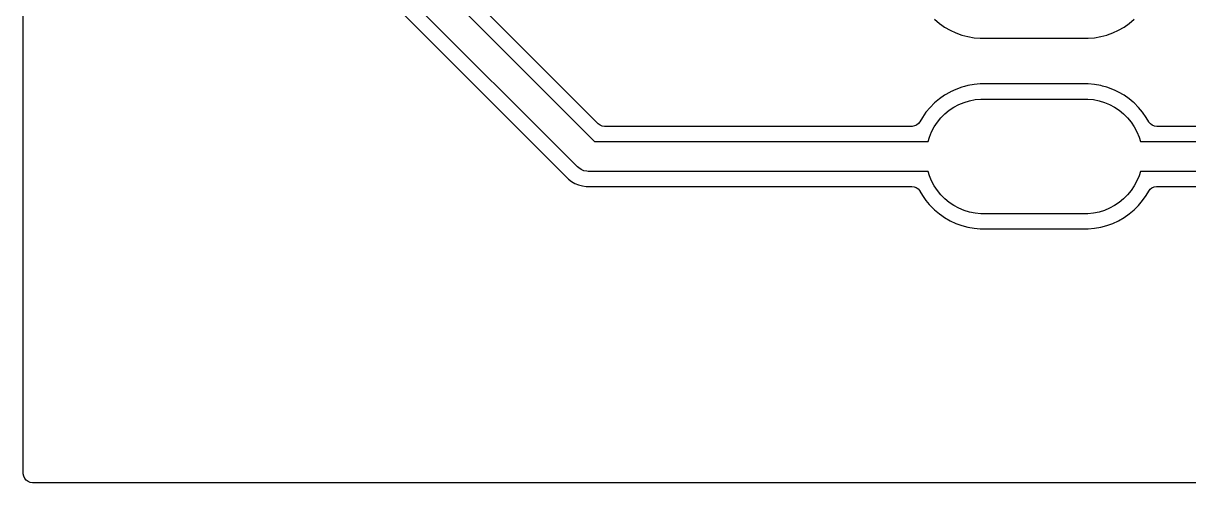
# Model space of a CAD drawing. Header units: millimetres. Extents: x 88 to 236, y -149 to -88.
# Drawn here: x 87.75 to 103.29, y -148.51 to -142.39 of the extents above; entities that cross this region are included whole.
import ezdxf

# ---------------------------------------------------------------- set-up
doc = ezdxf.new("R2010")
doc.units = ezdxf.units.MM
doc.layers.add('F.Cu', color=13, linetype='CONTINUOUS', true_color=0xc83434)

msp = doc.modelspace()

# ---------------------------------------------------------------- linework, layer by layer
at = {"layer": 'F.Cu', "linetype": 'CONTINUOUS'}
for p, q in [((87.7475, -148.386), (87.7475, -97.65375)), ((89, -137.597158), (95.362842, -143.96)), ((95.409574, -143.723181), (89.236819, -137.550426)), ((95.138579, -144.301421), (88.658579, -137.821421)), ((88.498248, -137.944642), (95.015359, -144.461753)), ((99.8971, -142.332523), (99.961673, -142.386707)), ((102.493319, -142.386713), (102.557904, -142.33252)), ((99.961673, -142.386707), (99.961677, -142.386709)), ((99.961677, -142.386709), (99.961681, -142.386713)), ((99.961681, -142.386713), (99.992927, -142.408591)), ((99.992927, -142.408591), (100.030725, -142.435058)), ((100.030725, -142.435058), (100.03073, -142.435061)), ((100.03073, -142.435061), (100.030743, -142.43507)), ((100.030743, -142.43507), (100.103757, -142.477225)), ((100.103757, -142.477225), (100.180161, -142.512853)), ((102.274833, -142.512856), (102.351243, -142.477225)), ((102.351243, -142.477225), (102.424257, -142.43507)), ((102.424257, -142.43507), (102.493319, -142.386713)), ((100.180161, -142.512853), (100.180178, -142.512861)), ((100.180178, -142.512861), (100.259372, -142.541684)), ((100.259372, -142.541684), (100.259375, -142.541684)), ((100.259375, -142.541684), (100.259392, -142.541691)), ((100.259392, -142.541691), (100.340828, -142.563512)), ((100.340828, -142.563512), (100.423857, -142.578152)), ((100.423857, -142.578152), (100.507843, -142.585499)), ((100.507843, -142.585499), (100.507844, -142.5855)), ((100.507844, -142.5855), (100.507845, -142.5855)), ((100.507845, -142.5855), (101.947156, -142.5855)), ((101.947156, -142.585499), (102.031143, -142.578152)), ((101.947156, -142.5855), (101.947156, -142.585499)), ((102.031143, -142.578152), (102.114172, -142.563512)), ((102.114172, -142.563512), (102.195608, -142.541691)), ((102.195608, -142.541691), (102.20498, -142.538279)), ((102.20498, -142.538279), (102.274821, -142.512861)), ((102.274821, -142.512861), (102.274826, -142.512858)), ((102.274826, -142.512858), (102.274833, -142.512856)), ((100.259372, -143.238315), (100.180178, -143.267138)), ((100.259386, -143.23831), (100.259372, -143.238315)), ((100.259392, -143.238309), (100.259386, -143.23831)), ((100.297184, -143.228182), (100.259392, -143.238309)), ((100.340826, -143.216488), (100.297184, -143.228182)), ((100.340833, -143.216487), (100.340826, -143.216488)), ((100.423853, -143.201848), (100.340833, -143.216487)), ((100.507844, -143.1945), (100.423853, -143.201848)), ((100.507845, -143.1945), (100.507844, -143.1945)), ((101.947155, -143.1945), (100.507845, -143.1945)), ((101.947156, -143.1945), (101.947155, -143.1945)), ((102.031147, -143.201848), (101.947156, -143.1945)), ((102.114166, -143.216487), (102.031145, -143.201848)), ((102.031145, -143.201848), (102.031147, -143.201848)), ((102.114173, -143.216488), (102.114166, -143.216487)), ((102.135994, -143.222335), (102.114173, -143.216488)), ((102.195608, -143.238309), (102.135994, -143.222335)), ((102.195616, -143.238312), (102.195608, -143.238309)), ((102.195627, -143.238315), (102.195616, -143.238312)), ((102.274821, -143.267138), (102.195627, -143.238315)), ((99.961673, -143.393292), (99.8971, -143.447476)), ((99.961676, -143.39329), (99.961673, -143.393292)), ((100.030725, -143.344941), (99.961676, -143.39329)), ((100.030742, -143.344931), (100.030725, -143.344941)), ((100.030743, -143.34493), (100.030742, -143.344931)), ((100.103757, -143.302775), (100.030743, -143.34493)), ((100.109704, -143.300001), (100.103757, -143.302775)), ((100.180161, -143.267146), (100.109704, -143.300001)), ((100.180178, -143.267138), (100.180161, -143.267146)), ((100.292279, -143.439719), (100.36412, -143.417926)), ((100.36412, -143.417926), (100.437751, -143.40328)), ((100.437751, -143.40328), (100.512463, -143.395921)), ((100.512463, -143.395921), (100.55, -143.395)), ((100.55, -143.395), (101.905, -143.395)), ((101.905, -143.395), (101.942537, -143.395921)), ((101.942537, -143.395921), (102.017249, -143.40328)), ((102.017249, -143.40328), (102.09088, -143.417926)), ((102.09088, -143.417926), (102.162721, -143.439719)), ((102.274838, -143.267146), (102.274821, -143.267138)), ((102.304116, -143.280799), (102.274838, -143.267146)), ((102.351243, -143.302775), (102.304116, -143.280799)), ((102.424257, -143.34493), (102.351243, -143.302775)), ((102.424265, -143.344936), (102.424257, -143.34493)), ((102.424274, -143.344941), (102.424265, -143.344936)), ((102.493323, -143.39329), (102.424274, -143.344941)), ((102.493326, -143.393292), (102.493323, -143.39329)), ((102.546092, -143.437569), (102.493326, -143.393292)), ((99.78329, -143.571676), (99.734941, -143.640725)), ((99.783292, -143.571673), (99.78329, -143.571676)), ((99.837476, -143.5071), (99.783292, -143.571673)), ((99.837498, -143.507076), (99.837476, -143.5071)), ((99.897076, -143.447498), (99.837498, -143.507076)), ((99.8971, -143.447476), (99.897076, -143.447498)), ((100.036257, -143.593172), (100.09429, -143.545546)), ((100.09429, -143.545546), (100.156711, -143.503838)), ((100.156711, -143.503838), (100.22292, -143.468448)), ((100.22292, -143.468448), (100.292279, -143.439719)), ((102.162721, -143.439719), (102.23208, -143.468448)), ((102.23208, -143.468448), (102.298289, -143.503838)), ((102.298289, -143.503838), (102.36071, -143.545546)), ((102.36071, -143.545546), (102.418743, -143.593172)), ((102.557904, -143.44748), (102.546092, -143.437569)), ((102.557911, -143.447487), (102.557904, -143.44748)), ((102.557923, -143.447498), (102.557911, -143.447487)), ((102.617501, -143.507076), (102.557923, -143.447498)), ((102.617512, -143.507088), (102.617501, -143.507076)), ((102.61752, -143.507096), (102.617512, -143.507088)), ((102.617523, -143.5071), (102.61752, -143.507096)), ((102.671707, -143.571673), (102.617523, -143.5071)), ((102.671709, -143.571676), (102.671707, -143.571673)), ((102.720058, -143.640725), (102.671709, -143.571676)), ((95.412371, -143.725892), (95.409574, -143.723181)), ((95.437518, -143.744162), (95.412371, -143.725892)), ((99.683368, -143.722259), (99.659009, -143.741566)), ((99.702158, -143.697503), (99.683368, -143.722259)), ((99.73493, -143.640743), (99.702158, -143.697503)), ((99.734932, -143.640739), (99.73493, -143.640743)), ((99.734941, -143.640725), (99.734932, -143.640739)), ((99.893838, -143.766711), (99.935546, -143.70429)), ((99.935546, -143.70429), (99.983172, -143.646257)), ((99.983172, -143.646257), (100.036257, -143.593172)), ((102.418743, -143.593172), (102.471828, -143.646257)), ((102.471828, -143.646257), (102.519454, -143.70429)), ((102.519454, -143.70429), (102.561162, -143.766711)), ((102.720061, -143.64073), (102.720058, -143.640725)), ((102.72007, -143.640743), (102.720061, -143.64073)), ((102.75285, -143.697519), (102.72007, -143.640743)), ((102.755529, -143.701943), (102.75285, -143.697519)), ((102.775342, -143.725892), (102.755529, -143.701943)), ((102.800489, -143.744162), (102.775342, -143.725892)), ((95.466417, -143.755604), (95.437518, -143.744162)), ((95.497255, -143.7595), (95.466417, -143.755604)), ((99.594774, -143.7595), (95.497255, -143.7595)), ((99.599966, -143.759391), (99.594774, -143.7595)), ((99.630613, -143.754208), (99.599966, -143.759391)), ((99.659009, -143.741566), (99.630613, -143.754208)), ((99.829719, -143.902279), (99.858448, -143.83292)), ((99.858448, -143.83292), (99.893838, -143.766711)), ((102.561162, -143.766711), (102.596552, -143.83292)), ((102.596552, -143.83292), (102.625281, -143.902279)), ((102.829388, -143.755604), (102.800489, -143.744162)), ((102.860226, -143.7595), (102.829388, -143.755604)), ((106.372745, -143.7595), (102.860226, -143.7595)), ((95.362842, -143.96), (98.45, -143.96)), ((98.45, -143.96), (99.812209, -143.96)), ((99.812209, -143.96), (99.829719, -143.902279)), ((102.625281, -143.902279), (102.642791, -143.96)), ((102.642791, -143.96), (106.507158, -143.96)), ((95.153121, -144.314602), (95.138579, -144.301421)), ((95.185721, -144.336384), (95.153121, -144.314602)), ((95.221943, -144.351388), (95.185721, -144.336384)), ((95.260397, -144.359037), (95.221943, -144.351388)), ((95.015359, -144.461753), (95.015363, -144.461756)), ((95.015363, -144.461756), (95.015365, -144.461758)), ((95.015365, -144.461758), (95.057017, -144.493718)), ((95.057017, -144.493718), (95.102483, -144.519968)), ((95.28, -144.36), (95.260397, -144.359037)), ((98.45, -144.36), (95.28, -144.36)), ((99.812209, -144.36), (98.45, -144.36)), ((99.829719, -144.417721), (99.812209, -144.36)), ((99.858448, -144.48708), (99.829719, -144.417721)), ((99.893838, -144.553289), (99.858448, -144.48708)), ((102.596552, -144.48708), (102.561162, -144.553289)), ((102.625281, -144.417721), (102.596552, -144.48708)), ((102.642791, -144.36), (102.625281, -144.417721)), ((106.59, -144.36), (102.642791, -144.36)), ((95.102483, -144.519968), (95.150987, -144.540059)), ((95.150987, -144.540059), (95.201699, -144.553647)), ((95.201699, -144.553647), (95.253749, -144.5605)), ((95.253749, -144.5605), (95.25375, -144.5605)), ((95.25375, -144.5605), (98.42375, -144.5605)), ((98.42375, -144.5605), (99.594774, -144.5605)), ((99.594774, -144.5605), (99.625612, -144.564396)), ((99.625612, -144.564396), (99.654511, -144.575838)), ((99.654511, -144.575838), (99.679658, -144.594108)), ((99.679658, -144.594108), (99.699471, -144.618057)), ((99.699471, -144.618057), (99.702149, -144.62248)), ((99.702149, -144.62248), (99.73493, -144.679257)), ((99.935546, -144.61571), (99.893838, -144.553289)), ((99.983172, -144.673743), (99.935546, -144.61571)), ((102.519454, -144.61571), (102.471828, -144.673743)), ((102.561162, -144.553289), (102.519454, -144.61571)), ((102.72007, -144.679257), (102.752841, -144.622496)), ((102.752841, -144.622496), (102.771632, -144.597741)), ((102.771632, -144.597741), (102.795991, -144.578434)), ((102.795991, -144.578434), (102.824387, -144.565792)), ((102.824387, -144.565792), (102.855034, -144.560609)), ((102.855034, -144.560609), (102.860226, -144.5605)), ((102.860226, -144.5605), (106.61625, -144.5605)), ((99.73493, -144.679257), (99.734936, -144.679265)), ((99.734936, -144.679265), (99.734941, -144.679274)), ((99.734941, -144.679274), (99.78329, -144.748323)), ((99.78329, -144.748323), (99.783292, -144.748326)), ((99.783292, -144.748326), (99.827569, -144.801092)), ((99.827569, -144.801092), (99.83748, -144.812904)), ((99.83748, -144.812904), (99.837487, -144.812911)), ((99.837487, -144.812911), (99.837498, -144.812923)), ((99.837498, -144.812923), (99.897076, -144.872501)), ((100.036257, -144.726828), (99.983172, -144.673743)), ((100.09429, -144.774454), (100.036257, -144.726828)), ((100.156711, -144.816162), (100.09429, -144.774454)), ((100.22292, -144.851552), (100.156711, -144.816162)), ((102.298289, -144.816162), (102.23208, -144.851552)), ((102.36071, -144.774454), (102.298289, -144.816162)), ((102.418743, -144.726828), (102.36071, -144.774454)), ((102.471828, -144.673743), (102.418743, -144.726828)), ((102.557904, -144.87252), (102.61752, -144.812904)), ((102.61752, -144.812904), (102.671713, -144.748319)), ((102.671713, -144.748319), (102.72007, -144.679257)), ((99.897076, -144.872501), (99.897088, -144.872512)), ((99.897088, -144.872512), (99.897096, -144.87252)), ((99.897096, -144.87252), (99.8971, -144.872523)), ((99.8971, -144.872523), (99.961673, -144.926707)), ((99.961673, -144.926707), (99.961677, -144.926709)), ((99.961677, -144.926709), (99.961681, -144.926713)), ((99.961681, -144.926713), (99.992927, -144.948591)), ((99.992927, -144.948591), (100.030725, -144.975058)), ((100.030725, -144.975058), (100.03073, -144.975061)), ((100.03073, -144.975061), (100.030743, -144.97507)), ((100.030743, -144.97507), (100.103757, -145.017225)), ((100.292279, -144.880281), (100.22292, -144.851552)), ((100.36412, -144.902074), (100.292279, -144.880281)), ((100.437751, -144.91672), (100.36412, -144.902074)), ((100.512463, -144.924079), (100.437751, -144.91672)), ((100.55, -144.925), (100.512463, -144.924079)), ((101.905, -144.925), (100.55, -144.925)), ((101.942537, -144.924079), (101.905, -144.925)), ((102.017249, -144.91672), (101.942537, -144.924079)), ((102.09088, -144.902074), (102.017249, -144.91672)), ((102.162721, -144.880281), (102.09088, -144.902074)), ((102.23208, -144.851552), (102.162721, -144.880281)), ((102.351243, -145.017225), (102.424257, -144.97507)), ((102.424257, -144.97507), (102.493319, -144.926713)), ((102.493319, -144.926713), (102.557904, -144.87252)), ((100.103757, -145.017225), (100.180161, -145.052853)), ((100.180161, -145.052853), (100.180178, -145.052861)), ((100.180178, -145.052861), (100.259372, -145.081684)), ((100.259372, -145.081684), (100.259375, -145.081684)), ((100.259375, -145.081684), (100.259392, -145.081691)), ((100.259392, -145.081691), (100.340828, -145.103512)), ((100.340828, -145.103512), (100.423857, -145.118152)), ((100.423857, -145.118152), (100.507843, -145.125499)), ((100.507843, -145.125499), (100.507844, -145.1255)), ((100.507844, -145.1255), (100.507845, -145.1255)), ((100.507845, -145.1255), (101.947156, -145.1255)), ((101.947156, -145.125499), (102.031143, -145.118152)), ((101.947156, -145.1255), (101.947156, -145.125499)), ((102.031143, -145.118152), (102.114172, -145.103512)), ((102.114172, -145.103512), (102.195608, -145.081691)), ((102.195608, -145.081691), (102.207711, -145.077286)), ((102.207711, -145.077286), (102.274821, -145.052861)), ((102.274821, -145.052861), (102.274826, -145.052858)), ((102.274826, -145.052858), (102.274833, -145.052856)), ((102.274833, -145.052856), (102.351243, -145.017225)), ((87.747745, -148.393786), (87.7475, -148.386)), ((87.753569, -148.424318), (87.747745, -148.393786)), ((87.766803, -148.452443), (87.753569, -148.424318)), ((87.786616, -148.476392), (87.766803, -148.452443)), ((87.811763, -148.494662), (87.786616, -148.476392)), ((87.840662, -148.506104), (87.811763, -148.494662)), ((87.8715, -148.51), (87.840662, -148.506104)), ((203.126, -148.51), (87.8715, -148.51))]:
    msp.add_line(p, q, dxfattribs=at)

doc.saveas('drawing.dxf')
